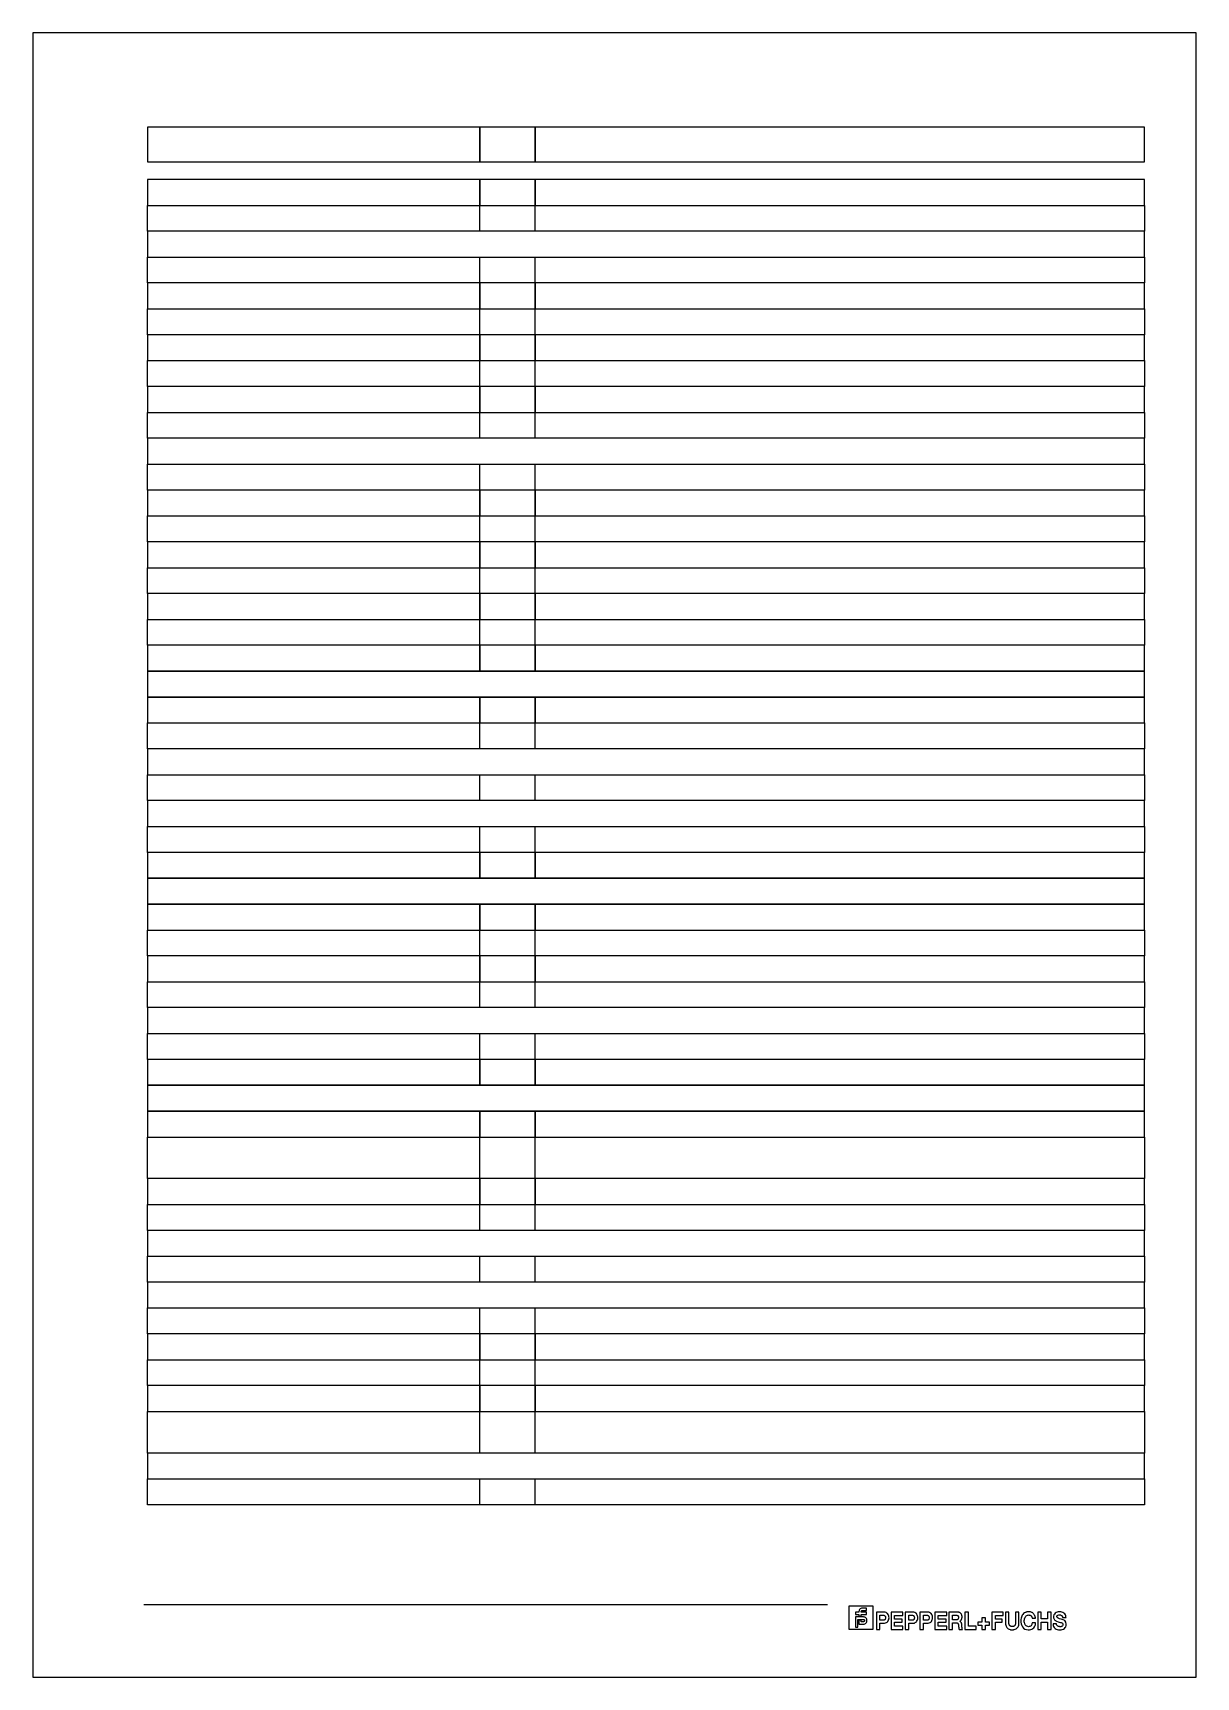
# Model space of a CAD drawing. Header units: metres. Extents: x 0 to 595, y 0 to 842.
import ezdxf

# ---------------------------------------------------------------- set-up
doc = ezdxf.new("R2010")
doc.units = ezdxf.units.M
doc.layers.add('BORDER', color=2, linetype='Continuous')
doc.layers.add('SCHEMATICS', color=7, linetype='Continuous')

msp = doc.modelspace()

# ---------------------------------------------------------------- linework, layer by layer
at = {"layer": 'BORDER', "color": 2}
msp.add_lwpolyline([(0, 0), (595.28, 0), (595.28, 841.89), (0, 841.89), (0, 0)], dxfattribs=at)
at = {"layer": 'SCHEMATICS', "color": 7}
for p, q in [((58.69, 740.34), (58.69, 753.59)), ((228.77, 740.34), (228.77, 753.59)), ((257.12, 740.34), (257.12, 753.59)), ((568.93, 753.59), (568.93, 740.34)), ((228.77, 740.34), (58.69, 740.34)), ((257.12, 740.34), (228.77, 740.34)), ((568.93, 740.34), (257.12, 740.34)), ((58.69, 713.83), (58.69, 727.09)), ((228.77, 713.83), (228.77, 727.09)), ((257.12, 713.83), (257.12, 727.09)), ((568.93, 727.09), (568.93, 713.83)), ((228.77, 713.83), (58.69, 713.83)), ((257.12, 713.83), (228.77, 713.83)), ((568.93, 713.83), (257.12, 713.83)), ((58.69, 687.33), (58.69, 700.58)), ((228.77, 687.33), (228.77, 700.58)), ((257.12, 687.33), (257.12, 700.58)), ((568.93, 700.58), (568.93, 687.33)), ((228.77, 687.33), (58.69, 687.33)), ((257.12, 687.33), (228.77, 687.33)), ((568.93, 687.33), (257.12, 687.33)), ((58.69, 660.83), (58.69, 674.08)), ((228.77, 660.83), (228.77, 674.08)), ((257.12, 660.83), (257.12, 674.08)), ((568.93, 674.08), (568.93, 660.83)), ((228.77, 660.83), (58.69, 660.83)), ((257.12, 660.83), (228.77, 660.83)), ((568.93, 660.83), (257.12, 660.83)), ((58.69, 634.32), (58.69, 647.57)), ((228.77, 634.32), (228.77, 647.57)), ((257.12, 634.32), (257.12, 647.57)), ((568.93, 647.57), (568.93, 634.32)), ((228.77, 634.32), (58.69, 634.32)), ((257.12, 634.32), (228.77, 634.32)), ((568.93, 634.32), (257.12, 634.32)), ((58.69, 607.82), (58.69, 621.07)), ((228.77, 607.82), (228.77, 621.07)), ((257.12, 607.82), (257.12, 621.07)), ((568.93, 621.07), (568.93, 607.82)), ((228.77, 607.82), (58.69, 607.82)), ((257.12, 607.82), (228.77, 607.82)), ((568.93, 607.82), (257.12, 607.82)), ((58.69, 581.31), (58.69, 594.57)), ((228.77, 581.31), (228.77, 594.57)), ((257.12, 581.31), (257.12, 594.57)), ((568.93, 594.57), (568.93, 581.31)), ((228.77, 581.31), (58.69, 581.31)), ((257.12, 581.31), (228.77, 581.31)), ((568.93, 581.31), (257.12, 581.31)), ((58.69, 554.81), (58.69, 568.06)), ((228.77, 554.81), (228.77, 568.06)), ((257.12, 554.81), (257.12, 568.06)), ((568.93, 568.06), (568.93, 554.81)), ((228.77, 554.81), (58.69, 554.81)), ((257.12, 554.81), (228.77, 554.81)), ((568.93, 554.81), (257.12, 554.81)), ((58.69, 528.31), (58.69, 541.56)), ((228.77, 528.31), (228.77, 541.56)), ((257.12, 528.31), (257.12, 541.56)), ((568.93, 541.56), (568.93, 528.31)), ((228.77, 528.31), (58.69, 528.31)), ((257.12, 528.31), (228.77, 528.31)), ((568.93, 528.31), (257.12, 528.31)), ((58.69, 475.3), (58.69, 488.55)), ((228.77, 475.3), (228.77, 488.55)), ((257.12, 475.3), (257.12, 488.55)), ((568.93, 488.55), (568.93, 475.3)), ((228.77, 475.3), (58.69, 475.3)), ((257.12, 475.3), (228.77, 475.3)), ((568.93, 475.3), (257.12, 475.3)), ((58.69, 448.79), (58.69, 462.05)), ((228.77, 448.79), (228.77, 462.05)), ((257.12, 448.79), (257.12, 462.05)), ((568.93, 462.05), (568.93, 448.79)), ((228.77, 448.79), (58.69, 448.79)), ((257.12, 448.79), (228.77, 448.79)), ((568.93, 448.79), (257.12, 448.79)), ((58.69, 422.29), (58.69, 435.54)), ((228.77, 422.29), (228.77, 435.54)), ((257.12, 422.29), (257.12, 435.54)), ((568.93, 435.54), (568.93, 422.29)), ((228.77, 422.29), (58.69, 422.29)), ((257.12, 422.29), (228.77, 422.29)), ((568.93, 422.29), (257.12, 422.29)), ((58.69, 369.28), (58.69, 382.53)), ((228.77, 369.28), (228.77, 382.53)), ((257.12, 369.28), (257.12, 382.53)), ((568.93, 382.53), (568.93, 369.28)), ((228.77, 369.28), (58.69, 369.28)), ((257.12, 369.28), (228.77, 369.28)), ((568.93, 369.28), (257.12, 369.28)), ((58.69, 342.78), (58.69, 356.03)), ((228.77, 342.78), (228.77, 356.03)), ((257.12, 342.78), (257.12, 356.03)), ((568.93, 356.03), (568.93, 342.78)), ((228.77, 342.78), (58.69, 342.78)), ((257.12, 342.78), (228.77, 342.78)), ((568.93, 342.78), (257.12, 342.78)), ((58.69, 316.27), (58.69, 329.53)), ((228.77, 316.27), (228.77, 329.53)), ((257.12, 316.27), (257.12, 329.53)), ((568.93, 329.53), (568.93, 316.27)), ((228.77, 316.27), (58.69, 316.27)), ((257.12, 316.27), (228.77, 316.27)), ((568.93, 316.27), (257.12, 316.27)), ((58.69, 255.27), (58.69, 276.52)), ((228.77, 255.27), (228.77, 276.52)), ((257.12, 255.27), (257.12, 276.52)), ((568.93, 276.52), (568.93, 255.27)), ((228.77, 255.27), (58.69, 255.27)), ((257.12, 255.27), (228.77, 255.27)), ((568.93, 255.27), (257.12, 255.27)), ((58.69, 228.76), (58.69, 242.01)), ((228.77, 228.76), (228.77, 242.01)), ((257.12, 228.76), (257.12, 242.01)), ((568.93, 242.01), (568.93, 228.76)), ((228.77, 228.76), (58.69, 228.76)), ((257.12, 228.76), (228.77, 228.76)), ((568.93, 228.76), (257.12, 228.76)), ((58.69, 202.26), (58.69, 215.51)), ((228.77, 202.26), (228.77, 215.51)), ((257.12, 202.26), (257.12, 215.51)), ((568.93, 215.51), (568.93, 202.26)), ((228.77, 202.26), (58.69, 202.26)), ((257.12, 202.26), (228.77, 202.26)), ((568.93, 202.26), (257.12, 202.26)), ((58.69, 175.75), (58.69, 189.01)), ((228.77, 175.75), (228.77, 189.01)), ((257.12, 175.75), (257.12, 189.01)), ((568.93, 189.01), (568.93, 175.75)), ((228.77, 175.75), (58.69, 175.75)), ((257.12, 175.75), (228.77, 175.75)), ((568.93, 175.75), (257.12, 175.75)), ((58.69, 149.25), (58.69, 162.5)), ((228.77, 149.25), (228.77, 162.5)), ((257.12, 149.25), (257.12, 162.5)), ((568.93, 162.5), (568.93, 149.25)), ((228.77, 149.25), (58.69, 149.25)), ((257.12, 149.25), (228.77, 149.25)), ((568.93, 149.25), (257.12, 149.25)), ((58.69, 114.75), (58.69, 136)), ((228.77, 114.75), (228.77, 136)), ((257.12, 114.75), (257.12, 136)), ((568.93, 136), (568.93, 114.75)), ((228.77, 114.75), (58.69, 114.75)), ((257.12, 114.75), (228.77, 114.75)), ((568.93, 114.75), (257.12, 114.75)), ((58.69, 88.24), (58.69, 101.49)), ((228.77, 88.24), (228.77, 101.49)), ((257.12, 88.24), (257.12, 101.49)), ((568.93, 101.49), (568.93, 88.24)), ((228.77, 88.24), (58.69, 88.24)), ((257.12, 88.24), (228.77, 88.24)), ((568.93, 88.24), (257.12, 88.24)), ((56.69, 37.2), (406.67, 37.2)), ((417.78, 36.55), (429.9, 36.55)), ((417.78, 24.43), (417.78, 36.55)), ((426.58, 34.13), (426.58, 35.34)), ((429.9, 36.55), (429.9, 24.43)), ((422.74, 33.23), (420.92, 33.23)), ((420.92, 33.23), (420.92, 32.01)), ((420.92, 32.01), (422.74, 32.01)), ((420.92, 30.79), (420.92, 25.65)), ((420.92, 25.65), (422.13, 25.65)), ((422.13, 25.65), (422.13, 29.57)), ((422.13, 29.57), (425.04, 29.57)), ((422.74, 33.67), (422.74, 33.23)), ((422.74, 32.01), (422.74, 31.27)), ((422.74, 31.27), (423.95, 31.27)), ((423.95, 29.09), (422.74, 29.09)), ((422.74, 29.09), (422.74, 27.14)), ((422.74, 27.14), (425.04, 27.14)), ((426.58, 33.23), (423.95, 33.23)), ((423.95, 32.01), (426.58, 32.01)), ((423.95, 28.36), (423.95, 29.09)), ((426.58, 32.01), (426.58, 33.23)), ((435.7, 33.24), (431.67, 33.24)), ((431.67, 33.24), (431.67, 24.43)), ((433.47, 29.13), (433.47, 31.69)), ((433.47, 31.69), (435.24, 31.69)), ((435.18, 29.13), (433.47, 29.13)), ((433.47, 24.43), (433.47, 27.59)), ((433.47, 27.59), (435.52, 27.59)), ((435.49, 29.16), (435.18, 29.13)), ((435.52, 27.59), (435.88, 27.61)), ((445.25, 33.24), (439.19, 33.24)), ((439.19, 33.24), (439.19, 24.42)), ((440.98, 29.71), (440.98, 31.62)), ((440.98, 31.62), (445.25, 31.62)), ((444.91, 29.71), (440.98, 29.71)), ((440.98, 26.04), (440.98, 28.17)), ((440.98, 28.17), (444.91, 28.17)), ((445.25, 26.04), (440.98, 26.04)), ((444.91, 28.17), (444.91, 29.71)), ((445.25, 31.62), (445.25, 33.24)), ((445.25, 24.42), (445.25, 26.04)), ((450.43, 33.25), (446.39, 33.25)), ((446.39, 33.25), (446.39, 24.42)), ((448.2, 29.13), (448.2, 31.7)), ((448.2, 31.7), (449.97, 31.7)), ((449.91, 29.13), (448.2, 29.13)), ((448.2, 24.42), (448.2, 27.58)), ((448.2, 27.58), (450.25, 27.58)), ((450.22, 29.15), (449.91, 29.13)), ((450.25, 27.58), (450.62, 27.61)), ((458, 33.24), (453.97, 33.24)), ((453.97, 33.24), (453.97, 24.43)), ((455.78, 29.13), (455.78, 31.69)), ((455.78, 31.69), (457.55, 31.69)), ((457.48, 29.13), (455.78, 29.13)), ((455.78, 24.43), (455.78, 27.59)), ((455.78, 27.59), (457.83, 27.59)), ((457.79, 29.16), (457.48, 29.13)), ((457.83, 27.59), (458.19, 27.61)), ((467.64, 33.24), (461.57, 33.24)), ((461.57, 33.24), (461.57, 24.42)), ((463.36, 29.71), (463.36, 31.62)), ((463.36, 31.62), (467.64, 31.62)), ((467.29, 29.71), (463.36, 29.71)), ((463.36, 26.04), (463.36, 28.17)), ((463.36, 28.17), (467.29, 28.17)), ((467.64, 26.04), (463.36, 26.04)), ((467.29, 28.17), (467.29, 29.71)), ((467.64, 31.62), (467.64, 33.24)), ((467.64, 24.42), (467.64, 26.04)), ((473.22, 33.23), (468.82, 33.23)), ((468.82, 33.23), (468.82, 24.43)), ((470.6, 29.31), (470.6, 31.68)), ((470.6, 31.68), (472.51, 31.68)), ((472.3, 29.31), (470.6, 29.31)), ((470.6, 24.43), (470.6, 27.84)), ((470.6, 27.84), (472.47, 27.84)), ((472.72, 29.33), (472.3, 29.31)), ((472.47, 27.84), (472.73, 27.84)), ((472.51, 31.68), (472.73, 31.68)), ((474.33, 28.64), (474.68, 28.89)), ((474.58, 28.48), (474.33, 28.64)), ((475.61, 24.74), (475.5, 25.36)), ((478.74, 33.24), (476.95, 33.24)), ((476.95, 33.24), (476.95, 24.43)), ((478.74, 26.05), (478.74, 33.24)), ((482.67, 26.05), (478.74, 26.05)), ((482.67, 24.43), (482.67, 26.05)), ((485.66, 28.17), (483.61, 28.17)), ((483.61, 28.17), (483.61, 26.6)), ((483.61, 26.6), (485.66, 26.6)), ((487.44, 30.31), (485.66, 30.31)), ((485.66, 30.31), (485.66, 28.17)), ((485.66, 26.6), (485.66, 24.43)), ((487.44, 28.17), (487.44, 30.31)), ((489.49, 28.17), (487.44, 28.17)), ((487.44, 24.43), (487.44, 26.6)), ((487.44, 26.6), (489.49, 26.6)), ((489.49, 26.6), (489.49, 28.17)), ((496.54, 33.25), (490.82, 33.25)), ((490.82, 33.25), (490.82, 24.43)), ((492.61, 29.73), (492.61, 31.62)), ((492.61, 31.62), (496.54, 31.62)), ((496.04, 29.73), (492.61, 29.73)), ((492.61, 24.43), (492.61, 28.17)), ((492.61, 28.17), (496.04, 28.17)), ((496.04, 28.17), (496.04, 29.73)), ((496.54, 31.62), (496.54, 33.25)), ((499.46, 33.25), (497.68, 33.25)), ((497.68, 33.25), (497.68, 27.59)), ((499.46, 28.17), (499.46, 33.25)), ((499.5, 27.43), (499.46, 28.17)), ((504.63, 33.25), (502.84, 33.25)), ((502.84, 33.25), (502.84, 28.17)), ((502.84, 28.17), (502.84, 27.43)), ((504.59, 27.07), (504.63, 27.6)), ((504.63, 27.6), (504.63, 33.25)), ((513.07, 27.83), (511.34, 27.83)), ((511.34, 27.83), (511.34, 27.56)), ((511.35, 30.25), (513.07, 30.25)), ((513.07, 30.25), (513.04, 30.47)), ((513.09, 27.67), (513.07, 27.83)), ((516.04, 33.25), (514.26, 33.25)), ((514.26, 33.25), (514.26, 24.43)), ((516.04, 29.78), (516.04, 33.25)), ((519.28, 29.78), (516.04, 29.78)), ((516.04, 24.43), (516.04, 28.2)), ((516.04, 28.2), (519.28, 28.2)), ((521.05, 33.25), (519.28, 33.25)), ((519.28, 33.25), (519.28, 29.78)), ((519.28, 28.2), (519.28, 24.43)), ((521.05, 24.43), (521.05, 33.25)), ((523.84, 27.36), (522.06, 27.36)), ((522.06, 27.36), (522.06, 27.1)), ((523.84, 27.24), (523.84, 27.36)), ((526.95, 30.61), (528.71, 30.61)), ((528.71, 30.61), (528.7, 30.82)), ((429.9, 24.43), (417.78, 24.43)), ((431.67, 24.43), (433.47, 24.43)), ((439.19, 24.42), (445.25, 24.42)), ((446.39, 24.42), (448.2, 24.42)), ((453.97, 24.43), (455.78, 24.43)), ((461.57, 24.42), (467.64, 24.42)), ((468.82, 24.43), (470.6, 24.43)), ((473.93, 24.68), (474, 24.43)), ((474, 24.43), (475.69, 24.43)), ((475.69, 24.43), (475.61, 24.74)), ((476.95, 24.43), (482.67, 24.43)), ((485.66, 24.43), (487.44, 24.43)), ((490.82, 24.43), (492.61, 24.43)), ((514.26, 24.43), (516.04, 24.43)), ((519.28, 24.43), (521.05, 24.43))]:
    msp.add_line(p, q, dxfattribs=at)
for points in [[(58.69, 775.85), (228.77, 775.85), (228.77, 793.7), (58.69, 793.7), (58.69, 775.85)], [(228.77, 775.85), (257.12, 775.85), (257.12, 793.7), (228.77, 793.7), (228.77, 775.85)], [(257.12, 775.85), (568.93, 775.85), (568.93, 793.7), (257.12, 793.7), (257.12, 775.85)], [(58.69, 753.59), (228.77, 753.59), (228.77, 766.84), (58.69, 766.84), (58.69, 753.59)], [(228.77, 753.59), (257.12, 753.59), (257.12, 766.84), (228.77, 766.84), (228.77, 753.59)], [(257.12, 753.59), (568.93, 753.59), (568.93, 766.84), (257.12, 766.84), (257.12, 753.59)], [(58.69, 727.09), (568.93, 727.09), (568.93, 740.34), (58.69, 740.34), (58.69, 727.09)], [(58.69, 700.58), (228.77, 700.58), (228.77, 713.83), (58.69, 713.83), (58.69, 700.58)], [(228.77, 700.58), (257.12, 700.58), (257.12, 713.83), (228.77, 713.83), (228.77, 700.58)], [(257.12, 700.58), (568.93, 700.58), (568.93, 713.83), (257.12, 713.83), (257.12, 700.58)], [(58.69, 674.08), (228.77, 674.08), (228.77, 687.33), (58.69, 687.33), (58.69, 674.08)], [(228.77, 674.08), (257.12, 674.08), (257.12, 687.33), (228.77, 687.33), (228.77, 674.08)], [(257.12, 674.08), (568.93, 674.08), (568.93, 687.33), (257.12, 687.33), (257.12, 674.08)], [(58.69, 647.57), (228.77, 647.57), (228.77, 660.82), (58.69, 660.82), (58.69, 647.57)], [(228.77, 647.57), (257.12, 647.57), (257.12, 660.82), (228.77, 660.82), (228.77, 647.57)], [(257.12, 647.57), (568.93, 647.57), (568.93, 660.82), (257.12, 660.82), (257.12, 647.57)], [(58.69, 621.07), (568.93, 621.07), (568.93, 634.32), (58.69, 634.32), (58.69, 621.07)], [(58.69, 594.57), (228.77, 594.57), (228.77, 607.82), (58.69, 607.82), (58.69, 594.57)], [(228.77, 594.57), (257.12, 594.57), (257.12, 607.82), (228.77, 607.82), (228.77, 594.57)], [(257.12, 594.57), (568.93, 594.57), (568.93, 607.82), (257.12, 607.82), (257.12, 594.57)], [(58.69, 568.06), (228.77, 568.06), (228.77, 581.31), (58.69, 581.31), (58.69, 568.06)], [(228.77, 568.06), (257.12, 568.06), (257.12, 581.31), (228.77, 581.31), (228.77, 568.06)], [(257.12, 568.06), (568.93, 568.06), (568.93, 581.31), (257.12, 581.31), (257.12, 568.06)], [(58.69, 541.56), (228.77, 541.56), (228.77, 554.81), (58.69, 554.81), (58.69, 541.56)], [(228.77, 541.56), (257.12, 541.56), (257.12, 554.81), (228.77, 554.81), (228.77, 541.56)], [(257.12, 541.56), (568.93, 541.56), (568.93, 554.81), (257.12, 554.81), (257.12, 541.56)], [(58.69, 515.05), (228.77, 515.05), (228.77, 528.3), (58.69, 528.3), (58.69, 515.05)], [(228.77, 515.05), (257.12, 515.05), (257.12, 528.3), (228.77, 528.3), (228.77, 515.05)], [(257.12, 515.05), (568.93, 515.05), (568.93, 528.3), (257.12, 528.3), (257.12, 515.05)], [(58.69, 501.8), (568.93, 501.8), (568.93, 515.05), (58.69, 515.05), (58.69, 501.8)], [(58.69, 488.55), (228.77, 488.55), (228.77, 501.8), (58.69, 501.8), (58.69, 488.55)], [(228.77, 488.55), (257.12, 488.55), (257.12, 501.8), (228.77, 501.8), (228.77, 488.55)], [(257.12, 488.55), (568.93, 488.55), (568.93, 501.8), (257.12, 501.8), (257.12, 488.55)], [(58.69, 462.05), (568.93, 462.05), (568.93, 475.3), (58.69, 475.3), (58.69, 462.05)], [(58.69, 435.54), (568.93, 435.54), (568.93, 448.79), (58.69, 448.79), (58.69, 435.54)], [(58.69, 409.04), (228.77, 409.04), (228.77, 422.29), (58.69, 422.29), (58.69, 409.04)], [(228.77, 409.04), (257.12, 409.04), (257.12, 422.29), (228.77, 422.29), (228.77, 409.04)], [(257.12, 409.04), (568.93, 409.04), (568.93, 422.29), (257.12, 422.29), (257.12, 409.04)], [(58.69, 395.79), (568.93, 395.79), (568.93, 409.04), (58.69, 409.04), (58.69, 395.79)], [(58.69, 382.53), (228.77, 382.53), (228.77, 395.78), (58.69, 395.78), (58.69, 382.53)], [(228.77, 382.53), (257.12, 382.53), (257.12, 395.78), (228.77, 395.78), (228.77, 382.53)], [(257.12, 382.53), (568.93, 382.53), (568.93, 395.78), (257.12, 395.78), (257.12, 382.53)], [(58.69, 356.03), (228.77, 356.03), (228.77, 369.28), (58.69, 369.28), (58.69, 356.03)], [(228.77, 356.03), (257.12, 356.03), (257.12, 369.28), (228.77, 369.28), (228.77, 356.03)], [(257.12, 356.03), (568.93, 356.03), (568.93, 369.28), (257.12, 369.28), (257.12, 356.03)], [(58.69, 329.53), (568.93, 329.53), (568.93, 342.78), (58.69, 342.78), (58.69, 329.53)], [(58.69, 303.02), (228.77, 303.02), (228.77, 316.27), (58.69, 316.27), (58.69, 303.02)], [(228.77, 303.02), (257.12, 303.02), (257.12, 316.27), (228.77, 316.27), (228.77, 303.02)], [(257.12, 303.02), (568.93, 303.02), (568.93, 316.27), (257.12, 316.27), (257.12, 303.02)], [(58.69, 289.77), (568.93, 289.77), (568.93, 303.02), (58.69, 303.02), (58.69, 289.77)], [(58.69, 276.52), (228.77, 276.52), (228.77, 289.77), (58.69, 289.77), (58.69, 276.52)], [(228.77, 276.52), (257.12, 276.52), (257.12, 289.77), (228.77, 289.77), (228.77, 276.52)], [(257.12, 276.52), (568.93, 276.52), (568.93, 289.77), (257.12, 289.77), (257.12, 276.52)], [(58.69, 242.01), (228.77, 242.01), (228.77, 255.26), (58.69, 255.26), (58.69, 242.01)], [(228.77, 242.01), (257.12, 242.01), (257.12, 255.26), (228.77, 255.26), (228.77, 242.01)], [(257.12, 242.01), (568.93, 242.01), (568.93, 255.26), (257.12, 255.26), (257.12, 242.01)], [(58.69, 215.51), (568.93, 215.51), (568.93, 228.76), (58.69, 228.76), (58.69, 215.51)], [(58.69, 189.01), (568.93, 189.01), (568.93, 202.26), (58.69, 202.26), (58.69, 189.01)], [(58.69, 162.5), (228.77, 162.5), (228.77, 175.75), (58.69, 175.75), (58.69, 162.5)], [(228.77, 162.5), (257.12, 162.5), (257.12, 175.75), (228.77, 175.75), (228.77, 162.5)], [(257.12, 162.5), (568.93, 162.5), (568.93, 175.75), (257.12, 175.75), (257.12, 162.5)], [(58.69, 136), (228.77, 136), (228.77, 149.25), (58.69, 149.25), (58.69, 136)], [(228.77, 136), (257.12, 136), (257.12, 149.25), (228.77, 149.25), (228.77, 136)], [(257.12, 136), (568.93, 136), (568.93, 149.25), (257.12, 149.25), (257.12, 136)], [(58.69, 101.49), (568.93, 101.49), (568.93, 114.74), (58.69, 114.74), (58.69, 101.49)], [(424.41, 35.34), (424.05, 35.3), (423.73, 35.2), (423.44, 35.03), (423.2, 34.82), (423, 34.57), (422.86, 34.29), (422.77, 33.99), (422.74, 33.67)], [(423.95, 33.67), (423.96, 33.77), (423.98, 33.86), (424.03, 33.94), (424.08, 34), (424.15, 34.05), (424.23, 34.09), (424.31, 34.12), (424.4, 34.13)], [(424.4, 34.13), (424.64, 34.13), (424.96, 34.13), (425.32, 34.13), (425.68, 34.13), (426.03, 34.13), (426.31, 34.13), (426.5, 34.13), (426.58, 34.13)], [(426.58, 35.34), (426.49, 35.34), (426.25, 35.34), (425.91, 35.34), (425.52, 35.34), (425.13, 35.34), (424.78, 35.34), (424.52, 35.34), (424.41, 35.34)], [(425.04, 30.79), (424.8, 30.79), (424.31, 30.79), (423.65, 30.79), (422.9, 30.79), (422.17, 30.79), (421.53, 30.79), (421.09, 30.79), (420.92, 30.79)], [(423.95, 33.23), (423.95, 33.31), (423.95, 33.39), (423.95, 33.46), (423.95, 33.52), (423.95, 33.57), (423.95, 33.62), (423.95, 33.65), (423.95, 33.67)], [(423.95, 31.27), (423.95, 31.28), (423.95, 31.33), (423.95, 31.39), (423.95, 31.49), (423.95, 31.6), (423.95, 31.72), (423.95, 31.86), (423.95, 32.01)], [(425.04, 28.36), (424.96, 28.36), (424.82, 28.36), (424.64, 28.36), (424.45, 28.36), (424.26, 28.36), (424.1, 28.36), (423.99, 28.36), (423.95, 28.36)], [(426.84, 28.98), (426.81, 29.33), (426.71, 29.66), (426.56, 29.97), (426.35, 30.24), (426.08, 30.46), (425.78, 30.64), (425.42, 30.75), (425.04, 30.79)], [(425.04, 29.57), (425.16, 29.56), (425.28, 29.52), (425.38, 29.45), (425.46, 29.37), (425.53, 29.28), (425.59, 29.18), (425.62, 29.08), (425.63, 28.98)], [(425.63, 28.98), (425.61, 28.81), (425.56, 28.68), (425.49, 28.57), (425.4, 28.49), (425.31, 28.43), (425.21, 28.39), (425.12, 28.37), (425.04, 28.36)], [(425.04, 27.14), (425.43, 27.18), (425.78, 27.3), (426.09, 27.47), (426.35, 27.71), (426.56, 27.99), (426.71, 28.3), (426.81, 28.63), (426.84, 28.98)], [(435.24, 31.69), (435.27, 31.69), (435.31, 31.69), (435.34, 31.69), (435.37, 31.68), (435.4, 31.68), (435.43, 31.67), (435.46, 31.67), (435.49, 31.67)], [(435.49, 31.67), (435.7, 31.62), (435.89, 31.53), (436.04, 31.4), (436.17, 31.23), (436.26, 31.04), (436.33, 30.83), (436.37, 30.61), (436.38, 30.38)], [(436.38, 30.38), (436.36, 30.16), (436.31, 29.95), (436.24, 29.75), (436.14, 29.57), (436.02, 29.41), (435.86, 29.29), (435.69, 29.2), (435.49, 29.16)], [(436.13, 33.22), (436.08, 33.22), (436.03, 33.23), (435.98, 33.23), (435.93, 33.24), (435.87, 33.24), (435.82, 33.24), (435.76, 33.24), (435.7, 33.24)], [(435.88, 27.61), (436.38, 27.71), (436.82, 27.9), (437.2, 28.19), (437.52, 28.55), (437.77, 28.96), (437.96, 29.42), (438.07, 29.9), (438.12, 30.38)], [(438.12, 30.38), (438.1, 30.82), (438.02, 31.26), (437.87, 31.7), (437.66, 32.11), (437.38, 32.49), (437.03, 32.81), (436.62, 33.06), (436.13, 33.22)], [(449.97, 31.7), (450.01, 31.7), (450.04, 31.69), (450.07, 31.69), (450.1, 31.69), (450.13, 31.68), (450.16, 31.68), (450.19, 31.67), (450.22, 31.67)], [(450.22, 31.67), (450.44, 31.63), (450.62, 31.53), (450.78, 31.4), (450.9, 31.23), (451, 31.04), (451.06, 30.83), (451.1, 30.61), (451.11, 30.38)], [(451.11, 30.38), (451.09, 30.16), (451.05, 29.95), (450.97, 29.75), (450.87, 29.56), (450.75, 29.41), (450.6, 29.28), (450.42, 29.2), (450.22, 29.15)], [(450.86, 33.22), (450.81, 33.23), (450.76, 33.24), (450.71, 33.24), (450.66, 33.24), (450.6, 33.24), (450.55, 33.25), (450.49, 33.25), (450.43, 33.25)], [(450.62, 27.61), (451.12, 27.7), (451.56, 27.9), (451.94, 28.18), (452.26, 28.54), (452.51, 28.96), (452.7, 29.41), (452.81, 29.89), (452.86, 30.38)], [(452.86, 30.38), (452.84, 30.82), (452.75, 31.27), (452.61, 31.7), (452.39, 32.12), (452.11, 32.49), (451.77, 32.81), (451.35, 33.06), (450.86, 33.22)], [(457.55, 31.69), (457.58, 31.69), (457.61, 31.69), (457.64, 31.69), (457.67, 31.68), (457.7, 31.68), (457.73, 31.67), (457.76, 31.67), (457.79, 31.67)], [(457.79, 31.67), (458.01, 31.62), (458.19, 31.53), (458.35, 31.4), (458.47, 31.23), (458.57, 31.04), (458.64, 30.83), (458.67, 30.61), (458.68, 30.38)], [(458.68, 30.38), (458.67, 30.16), (458.62, 29.95), (458.55, 29.75), (458.45, 29.57), (458.32, 29.41), (458.17, 29.29), (457.99, 29.2), (457.79, 29.16)], [(458.44, 33.22), (458.39, 33.22), (458.33, 33.23), (458.28, 33.23), (458.23, 33.24), (458.18, 33.24), (458.12, 33.24), (458.06, 33.24), (458, 33.24)], [(458.19, 27.61), (458.69, 27.71), (459.13, 27.9), (459.51, 28.19), (459.83, 28.55), (460.08, 28.96), (460.26, 29.42), (460.38, 29.89), (460.42, 30.38)], [(460.42, 30.38), (460.4, 30.82), (460.32, 31.26), (460.17, 31.7), (459.96, 32.11), (459.68, 32.49), (459.34, 32.81), (458.92, 33.06), (458.44, 33.22)], [(473.71, 30.33), (473.67, 30.11), (473.6, 29.91), (473.51, 29.74), (473.39, 29.6), (473.25, 29.49), (473.09, 29.41), (472.92, 29.36), (472.72, 29.33)], [(472.73, 31.68), (472.91, 31.65), (473.08, 31.61), (473.23, 31.56), (473.37, 31.47), (473.48, 31.36), (473.58, 31.2), (473.65, 31.01), (473.71, 30.76)], [(472.73, 27.84), (472.82, 27.83), (472.9, 27.82), (472.97, 27.8), (473.04, 27.78), (473.11, 27.74), (473.17, 27.7), (473.23, 27.66), (473.28, 27.6)], [(474.33, 33), (474.18, 33.06), (474.05, 33.11), (473.92, 33.15), (473.79, 33.19), (473.66, 33.21), (473.53, 33.22), (473.38, 33.23), (473.22, 33.23)], [(473.28, 27.6), (473.41, 27.46), (473.51, 27.31), (473.59, 27.15), (473.64, 26.99), (473.69, 26.82), (473.72, 26.64), (473.74, 26.44), (473.75, 26.23)], [(473.71, 30.76), (473.71, 30.72), (473.71, 30.67), (473.71, 30.61), (473.71, 30.56), (473.71, 30.5), (473.71, 30.44), (473.71, 30.39), (473.71, 30.33)], [(473.75, 26.23), (473.77, 26.02), (473.77, 25.82), (473.78, 25.64), (473.79, 25.45), (473.81, 25.27), (473.83, 25.09), (473.87, 24.89), (473.93, 24.68)], [(475.42, 31.53), (475.35, 31.78), (475.26, 32), (475.16, 32.21), (475.04, 32.4), (474.91, 32.58), (474.74, 32.73), (474.55, 32.87), (474.33, 33)], [(475.35, 27.22), (475.33, 27.34), (475.28, 27.48), (475.22, 27.65), (475.14, 27.83), (475.03, 28.01), (474.9, 28.19), (474.75, 28.35), (474.58, 28.48)], [(474.68, 28.89), (474.85, 29.02), (474.98, 29.16), (475.1, 29.31), (475.19, 29.47), (475.26, 29.64), (475.32, 29.83), (475.38, 30.02), (475.43, 30.23)], [(475.5, 25.36), (475.46, 25.61), (475.43, 25.84), (475.42, 26.06), (475.41, 26.27), (475.4, 26.48), (475.39, 26.71), (475.38, 26.95), (475.35, 27.22)], [(475.43, 30.23), (475.47, 30.41), (475.5, 30.57), (475.52, 30.73), (475.52, 30.88), (475.51, 31.03), (475.49, 31.19), (475.46, 31.35), (475.42, 31.53)], [(497.68, 27.59), (497.68, 27.51), (497.69, 27.44), (497.69, 27.38), (497.7, 27.32), (497.7, 27.26), (497.71, 27.2), (497.72, 27.13), (497.73, 27.06)], [(497.73, 27.06), (497.85, 26.56), (498.01, 26.1), (498.22, 25.69), (498.49, 25.32), (498.81, 25), (499.18, 24.72), (499.6, 24.51), (500.08, 24.35)], [(500.16, 26.19), (500, 26.31), (499.87, 26.43), (499.76, 26.57), (499.67, 26.72), (499.6, 26.88), (499.55, 27.05), (499.52, 27.23), (499.5, 27.43)], [(501.15, 25.93), (501, 25.93), (500.87, 25.94), (500.75, 25.96), (500.63, 25.98), (500.51, 26.01), (500.39, 26.05), (500.28, 26.11), (500.16, 26.19)], [(502.26, 26.19), (502.13, 26.1), (502, 26.03), (501.87, 25.99), (501.74, 25.95), (501.6, 25.93), (501.46, 25.93), (501.31, 25.92), (501.15, 25.93)], [(502.2, 24.37), (502.69, 24.53), (503.13, 24.74), (503.53, 25.01), (503.87, 25.32), (504.15, 25.69), (504.37, 26.1), (504.52, 26.56), (504.59, 27.07)], [(502.84, 27.43), (502.83, 27.23), (502.81, 27.05), (502.77, 26.88), (502.71, 26.73), (502.63, 26.58), (502.53, 26.44), (502.41, 26.31), (502.26, 26.19)], [(507.49, 32.84), (507, 32.49), (506.6, 32.1), (506.28, 31.66), (506.04, 31.18), (505.86, 30.67), (505.74, 30.12), (505.67, 29.55), (505.63, 28.95)], [(505.63, 28.95), (505.67, 28.08), (505.83, 27.24), (506.1, 26.44), (506.5, 25.72), (507.02, 25.1), (507.67, 24.62), (508.44, 24.3), (509.34, 24.17)], [(507.36, 29), (507.37, 29.19), (507.39, 29.37), (507.41, 29.55), (507.44, 29.72), (507.48, 29.88), (507.51, 30.03), (507.55, 30.17), (507.59, 30.28)], [(507.45, 27.77), (507.41, 27.92), (507.39, 28.07), (507.37, 28.21), (507.36, 28.36), (507.36, 28.51), (507.36, 28.66), (507.36, 28.82), (507.36, 29)], [(509.56, 25.83), (509.09, 25.89), (508.7, 26.02), (508.37, 26.2), (508.1, 26.44), (507.88, 26.71), (507.71, 27.03), (507.57, 27.39), (507.45, 27.77)], [(509.59, 33.45), (509.28, 33.44), (509, 33.42), (508.74, 33.37), (508.49, 33.31), (508.25, 33.23), (508, 33.12), (507.75, 33), (507.49, 32.84)], [(507.59, 30.28), (507.73, 30.61), (507.9, 30.92), (508.11, 31.18), (508.36, 31.41), (508.63, 31.59), (508.94, 31.73), (509.28, 31.8), (509.64, 31.82)], [(509.34, 24.17), (510.01, 24.21), (510.64, 24.35), (511.22, 24.58), (511.75, 24.9), (512.21, 25.31), (512.59, 25.79), (512.87, 26.36), (513.05, 26.99)], [(511.34, 27.56), (511.3, 27.21), (511.2, 26.88), (511.03, 26.58), (510.8, 26.31), (510.54, 26.1), (510.24, 25.94), (509.91, 25.85), (509.56, 25.83)], [(511.96, 32.6), (511.71, 32.83), (511.45, 33.02), (511.18, 33.17), (510.9, 33.29), (510.6, 33.37), (510.28, 33.42), (509.95, 33.44), (509.59, 33.45)], [(509.64, 31.82), (509.88, 31.8), (510.1, 31.75), (510.3, 31.68), (510.49, 31.59), (510.66, 31.47), (510.82, 31.33), (510.97, 31.16), (511.11, 30.96)], [(511.11, 30.96), (511.16, 30.87), (511.21, 30.79), (511.24, 30.7), (511.27, 30.62), (511.3, 30.54), (511.32, 30.45), (511.34, 30.35), (511.35, 30.25)], [(513.04, 30.47), (513, 30.65), (512.96, 30.86), (512.9, 31.09), (512.8, 31.35), (512.67, 31.63), (512.49, 31.94), (512.26, 32.26), (511.96, 32.6)], [(513.05, 26.99), (513.07, 27.09), (513.08, 27.17), (513.09, 27.25), (513.09, 27.33), (513.1, 27.41), (513.1, 27.49), (513.09, 27.58), (513.09, 27.67)], [(522.06, 27.1), (522.14, 26.43), (522.36, 25.85), (522.7, 25.34), (523.15, 24.93), (523.67, 24.61), (524.26, 24.38), (524.9, 24.24), (525.56, 24.21)], [(525.33, 33.45), (524.74, 33.4), (524.18, 33.26), (523.66, 33.03), (523.21, 32.71), (522.83, 32.3), (522.55, 31.82), (522.37, 31.26), (522.32, 30.62)], [(522.32, 30.62), (522.36, 30.27), (522.45, 29.94), (522.6, 29.64), (522.79, 29.37), (523.01, 29.14), (523.27, 28.93), (523.56, 28.76), (523.87, 28.62)], [(523.91, 26.81), (523.9, 26.87), (523.88, 26.92), (523.87, 26.97), (523.86, 27.02), (523.85, 27.07), (523.85, 27.12), (523.84, 27.18), (523.84, 27.24)], [(523.87, 28.62), (524.62, 28.35), (525.27, 28.16), (525.82, 28.02), (526.27, 27.89), (526.62, 27.74), (526.87, 27.54), (527.04, 27.25), (527.11, 26.83)], [(525.56, 25.81), (525.29, 25.85), (525.02, 25.9), (524.78, 25.97), (524.55, 26.07), (524.34, 26.2), (524.17, 26.36), (524.02, 26.56), (523.91, 26.81)], [(524.06, 31.11), (524.23, 31.51), (524.55, 31.78), (524.99, 31.92), (525.47, 31.94), (525.96, 31.84), (526.4, 31.63), (526.74, 31.3), (526.93, 30.88)], [(528.87, 27.05), (528.61, 28.17), (528.02, 28.93), (527.2, 29.4), (526.29, 29.7), (525.41, 29.92), (524.66, 30.16), (524.17, 30.52), (524.06, 31.11)], [(528.7, 30.82), (528.6, 31.39), (528.39, 31.9), (528.07, 32.35), (527.65, 32.74), (527.16, 33.04), (526.6, 33.27), (525.98, 33.41), (525.33, 33.45)], [(525.56, 24.21), (526.19, 24.27), (526.8, 24.41), (527.37, 24.63), (527.88, 24.94), (528.3, 25.33), (528.62, 25.82), (528.82, 26.39), (528.87, 27.05)], [(527.11, 26.83), (527.08, 26.54), (526.97, 26.31), (526.79, 26.12), (526.56, 25.98), (526.31, 25.89), (526.05, 25.83), (525.79, 25.81), (525.56, 25.81)], [(526.93, 30.88), (526.93, 30.8), (526.94, 30.74), (526.94, 30.69), (526.94, 30.66), (526.94, 30.64), (526.94, 30.62), (526.94, 30.62), (526.95, 30.61)], [(500.08, 24.35), (500.23, 24.31), (500.37, 24.29), (500.5, 24.27), (500.62, 24.26), (500.75, 24.26), (500.88, 24.26), (501.02, 24.26), (501.17, 24.26)], [(501.17, 24.26), (501.32, 24.26), (501.45, 24.26), (501.57, 24.27), (501.69, 24.28), (501.81, 24.29), (501.93, 24.31), (502.06, 24.34), (502.2, 24.37)]]:
    msp.add_lwpolyline(points, dxfattribs=at)

doc.saveas('drawing.dxf')
